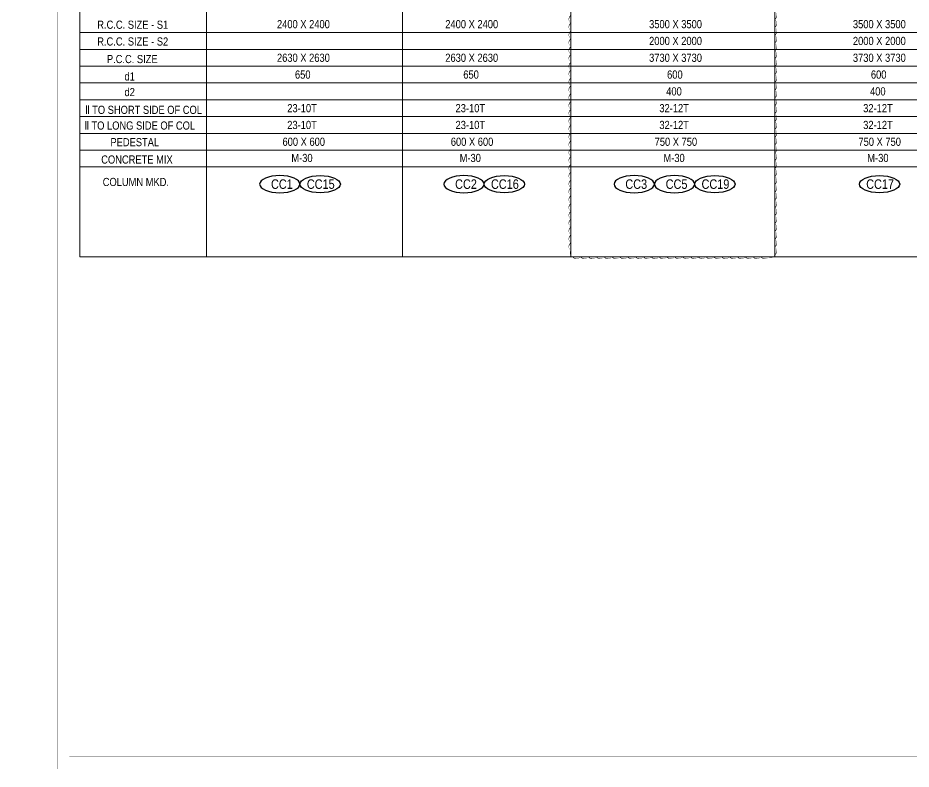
# Model space of a CAD drawing. Header units: millimetres. Extents: x 1112055 to 3390982, y -148532 to 766891.
# Drawn here: x 2200715 to 2233641, y 599265 to 626940 of the extents above; entities that cross this region are included whole.
import ezdxf
from ezdxf.enums import TextEntityAlignment as Align

# ---------------------------------------------------------------- set-up
doc = ezdxf.new("R2010")
doc.units = ezdxf.units.MM
for name, color, linetype, lineweight in [('B COLSCH', 204, 'Continuous', 20), ('B P.C.C', 251, 'Continuous', 0), ('B TITLE BLOCK', 250, 'Continuous', 0)]:
    doc.layers.add(name, color=color, linetype=linetype, lineweight=lineweight)
doc.layers.add('B TEXT', color=7, linetype='Continuous')
doc.layers.add('TEXT', color=7, linetype='Continuous')
doc.styles.add('SWINC', font='swissc.ttf')

msp = doc.modelspace()

# ---------------------------------------------------------------- linework, layer by layer
at = {"layer": 'B COLSCH', "color": 250, "lineweight": 0}
for p, q in [((2203002.6, 677775), (2203002.6, 618141.8)), ((2207663.2, 676456), (2207663.2, 618141.8)), ((2214896.7, 676456), (2214896.7, 618141.8)), ((2221100.7, 676456), (2221100.7, 618141.8)), ((2228613.2, 676456), (2228613.2, 618141.8)), ((2203002.6, 626398), (2287039.5, 626398)), ((2203002.6, 625779.2), (2287039.5, 625779.2)), ((2203002.6, 625160.3), (2287039.5, 625160.3)), ((2203002.6, 624541.4), (2287039.5, 624541.4)), ((2203002.6, 623922.6), (2287039.5, 623922.6)), ((2203002.6, 623303.7), (2287039.5, 623303.7)), ((2203002.6, 622684.8), (2287039.5, 622684.8)), ((2203002.6, 622066), (2375997.6, 622066)), ((2203002.6, 621447.1), (2375997.6, 621447.1)), ((2203002.6, 618141.8), (2375997.6, 618141.8))]:
    msp.add_line(p, q, dxfattribs=at)
at = {"layer": 'B P.C.C', "color": 3, "lineweight": 0}
msp.add_lwpolyline([(2228613.2, 627171.6, 0, 28.9, -0.5205671), (2228613.2, 626882.6, 0, 28.9, -0.5205671), (2228613.2, 626593.5, 0, 28.9, -0.5205671), (2228613.2, 626304.5, 0, 28.9, -0.5205671), (2228613.2, 626015.5, 0, 28.9, -0.5205671), (2228613.2, 625726.4, 0, 28.9, -0.5205671), (2228613.2, 625437.4, 0, 28.9, -0.5205671), (2228613.2, 625148.4, 0, 28.9, -0.5205671), (2228613.2, 624859.3, 0, 28.9, -0.5205671), (2228613.2, 624570.3, 0, 28.9, -0.5205671), (2228613.2, 624281.3, 0, 28.9, -0.5205671), (2228613.2, 623992.3, 0, 28.9, -0.5205671), (2228613.2, 623703.2, 0, 28.9, -0.5205671), (2228613.2, 623414.2, 0, 28.9, -0.5205671), (2228613.2, 623125.2, 0, 28.9, -0.5205671), (2228613.2, 622836.1, 0, 28.9, -0.5205671), (2228613.2, 622547.1, 0, 28.9, -0.5205671), (2228613.2, 622258.1, 0, 28.9, -0.5205671), (2228613.2, 621969, 0, 28.9, -0.5205671), (2228613.2, 621680, 0, 28.9, -0.5205671), (2228613.2, 621391, 0, 28.9, -0.5205671), (2228613.2, 621102, 0, 28.9, -0.5205671), (2228613.2, 620812.9, 0, 28.9, -0.5205671), (2228613.2, 620523.9, 0, 28.9, -0.5205671), (2228613.2, 620234.9, 0, 28.9, -0.5205671), (2228613.2, 619945.8, 0, 28.9, -0.5205671), (2228613.2, 619656.8, 0, 28.9, -0.5205671), (2228613.2, 619367.8, 0, 28.9, -0.5205671), (2228613.2, 619078.7, 0, 28.9, -0.5205671), (2228613.2, 618789.7, 0, 28.9, -0.5205671), (2228613.2, 618500.7, 0, 28.9, -0.5205671), (2228613.2, 618211.7, 0, 28.9, -0.5205671), (2228394.1, 618141.8, 0, 28.9, -0.5205671), (2228105, 618141.8, 0, 28.9, -0.5205671), (2227816, 618141.8, 0, 28.9, -0.5205671), (2227527, 618141.8, 0, 28.9, -0.5205671), (2227238, 618141.8, 0, 28.9, -0.5205671), (2226948.9, 618141.8, 0, 28.9, -0.5205671), (2226659.9, 618141.8, 0, 28.9, -0.5205671), (2226370.9, 618141.8, 0, 28.9, -0.5205671), (2226081.8, 618141.8, 0, 28.9, -0.5205671), (2225792.8, 618141.8, 0, 28.9, -0.5205671), (2225503.8, 618141.8, 0, 28.9, -0.5205671), (2225214.7, 618141.8, 0, 28.9, -0.5205671), (2224925.7, 618141.8, 0, 28.9, -0.5205671), (2224636.7, 618141.8, 0, 28.9, -0.5205671), (2224347.7, 618141.8, 0, 28.9, -0.5205671), (2224058.6, 618141.8, 0, 28.9, -0.5205671), (2223769.6, 618141.8, 0, 28.9, -0.5205671), (2223480.6, 618141.8, 0, 28.9, -0.5205671), (2223191.5, 618141.8, 0, 28.9, -0.5205671), (2222902.5, 618141.8, 0, 28.9, -0.5205671), (2222613.5, 618141.8, 0, 28.9, -0.5205671), (2222324.4, 618141.8, 0, 28.9, -0.5205671), (2222035.4, 618141.8, 0, 28.9, -0.5205671), (2221746.4, 618141.8, 0, 28.9, -0.5205671), (2221457.4, 618141.8, 0, 28.9, -0.5205671), (2221168.3, 618141.8, 0, 28.9, -0.5205671), (2221100.7, 618363.1, 0, 28.9, -0.5205671), (2221100.7, 618652.2, 0, 28.9, -0.5205671), (2221100.7, 618941.2, 0, 28.9, -0.5205671), (2221100.7, 619230.2, 0, 28.9, -0.5205671), (2221100.7, 619519.3, 0, 28.9, -0.5205671), (2221100.7, 619808.3, 0, 28.9, -0.5205671), (2221100.7, 620097.3, 0, 28.9, -0.5205671), (2221100.7, 620386.4, 0, 28.9, -0.5205671), (2221100.7, 620675.4, 0, 28.9, -0.5205671), (2221100.7, 620964.4, 0, 28.9, -0.5205671), (2221100.7, 621253.4, 0, 28.9, -0.5205671), (2221100.7, 621542.5, 0, 28.9, -0.5205671), (2221100.7, 621831.5, 0, 28.9, -0.5205671), (2221100.7, 622120.5, 0, 28.9, -0.5205671), (2221100.7, 622409.6, 0, 28.9, -0.5205671), (2221100.7, 622698.6, 0, 28.9, -0.5205671), (2221100.7, 622987.6, 0, 28.9, -0.5205671), (2221100.7, 623276.7, 0, 28.9, -0.5205671), (2221100.7, 623565.7, 0, 28.9, -0.5205671), (2221100.7, 623854.7, 0, 28.9, -0.5205671), (2221100.7, 624143.7, 0, 28.9, -0.5205671), (2221100.7, 624432.8, 0, 28.9, -0.5205671), (2221100.7, 624721.8, 0, 28.9, -0.5205671), (2221100.7, 625010.8, 0, 28.9, -0.5205671), (2221100.7, 625299.9, 0, 28.9, -0.5205671), (2221100.7, 625588.9, 0, 28.9, -0.5205671), (2221100.7, 625877.9, 0, 28.9, -0.5205671), (2221100.7, 626167, 0, 28.9, -0.5205671), (2221100.7, 626456, 0, 28.9, -0.5205671), (2221100.7, 626745, 0, 28.9, -0.5205671), (2221100.7, 627034, 0, 28.9, -0.5205671)], format="xyseb", dxfattribs=at)
at = {"layer": 'B TEXT', "color": 250, "extrusion": (0, 0, -1)}
for centre in [(2210371, 620813.4), (2217157, 620813.4), (2223432.2, 620813.4), (2224919, 620813.4)]:
    msp.add_ellipse(centre, major_axis=(-743.4, 0), ratio=0.4237999, dxfattribs=at)
at = {"layer": 'B TEXT', "color": 250}
for centre in [(2211857.8, 620813.4), (2218643.8, 620813.4), (2226405.8, 620813.4), (2232475, 620813.4)]:
    msp.add_ellipse(centre, major_axis=(743.4, 0), ratio=0.4237999, dxfattribs=at)
at = {"layer": 'B TITLE BLOCK', "color": 1, "const_width": 10.1}
msp.add_lwpolyline([(2202163.6, 678597.2), (2202163.6, 599270.5), (2390290, 599270.5), (2390290, 678597.2)], close=True, dxfattribs=at)
at = {"layer": 'B TITLE BLOCK', "color": 250, "lineweight": 0, "const_width": 10.1}
msp.add_lwpolyline([(2202612.1, 678148.7), (2202612.1, 599718.9), (2389841.5, 599718.9), (2389841.5, 678148.7)], close=True, dxfattribs=at)

# ---------------------------------------------------------------- texts
at = {"layer": 'B TEXT', "style": 'SWINC'}
for s, p in [('2400 X 2400', (2210265.6, 626468.8)), ('2400 X 2400', (2216469.5, 626468.8)), ('3500 X 3500', (2223982, 626468.8)), ('3500 X 3500', (2231494.5, 626468.8)), ('2000 X 2000', (2223982, 625849.9)), ('2000 X 2000', (2231494.5, 625849.9)), ('2630 X 2630', (2210265.6, 625231.1)), ('2630 X 2630', (2216469.5, 625231.1)), ('3730 X 3730', (2223982, 625231.1)), ('3730 X 3730', (2231494.5, 625231.1)), ('650', (2210929.4, 624612.2)), ('650', (2217133.4, 624612.2)), ('600', (2224645.9, 624612.2)), ('600', (2232158.4, 624612.2)), ('400', (2224612.8, 623993.3)), ('400', (2232125.3, 623993.3)), ('23-10T', (2210644.2, 623374.5)), ('23-10T', (2216848.1, 623374.5)), ('32-12T', (2224360.6, 623374.5)), ('32-12T', (2231873.2, 623374.5)), ('23-10T', (2210644.2, 622755.6)), ('23-10T', (2216848.1, 622755.6)), ('32-12T', (2224360.6, 622755.6)), ('32-12T', (2231873.2, 622755.6)), ('600 X 600', (2210469.1, 622136.8)), ('600 X 600', (2216673, 622136.8)), ('750 X 750', (2224185.5, 622136.8)), ('750 X 750', (2231698.1, 622136.8)), ('M-30', (2210795.2, 621539.4)), ('M-30', (2216999.2, 621539.4)), ('M-30', (2224511.7, 621539.4)), ('M-30', (2232024.2, 621539.4))]:
    msp.add_text(s, height=300, dxfattribs=at).set_placement(p, align=Align.BOTTOM_LEFT)
at = {"layer": 'B TEXT', "color": 1, "style": 'SWINC'}
msp.add_text('COLUMN MKD.', height=300, dxfattribs=at).set_placement((2203842.9, 620744.8))
at = {"layer": 'B TEXT', "color": 6, "style": 'SWINC'}
for s, p in [('CC1', (2210046.3, 620641.3)), ('CC15', (2211367.8, 620641.3)), ('CC2', (2216832.3, 620641.3)), ('CC16', (2218153.8, 620641.3))]:
    msp.add_text(s, height=350, dxfattribs=at).set_placement(p)
at = {"layer": 'B TEXT', "color": 3, "style": 'SWINC'}
for s, p in [('CC3', (2223107.5, 620641.3)), ('CC5', (2224594.3, 620641.3)), ('CC19', (2225915.8, 620641.3)), ('CC17', (2231985, 620641.3))]:
    msp.add_text(s, height=350, dxfattribs=at).set_placement(p)
at = {"layer": 'B TITLE BLOCK', "color": 251, "insert": (2379779.8, 615248.5), "char_height": 306.257, "attachment_point": 2, "style": 'SWINC'}
msp.add_mtext_dynamic_manual_height_columns('\\pxsm1,qj;{\\fBankGothic Lt BT|b0|i0|c0|p34;BHOOMI\\P\\ps*,q*;\\fGost|b0|i0|c0|p2;\\H0.8x;- CONSULTANTS -\\C1; }', width=800798.623, gutter_width=0, heights=[112641.5], dxfattribs=at)
at = {"layer": 'TEXT', "color": 1, "style": 'SWINC'}
for s, p in [('R.C.C. SIZE - S1', (2203640.6, 626449.1)), ('R.C.C. SIZE - S2', (2203640.6, 625830.2)), ('P.C.C. SIZE', (2203996.1, 625184.1)), ('d1', (2204645.9, 624542.7)), ('d2', (2204645.9, 623966.4)), ('ll TO SHORT SIDE OF COL', (2203205.1, 623312.6)), ('ll TO LONG SIDE OF COL', (2203179.9, 622733.8)), ('CONCRETE MIX', (2203787.8, 621482.1))]:
    msp.add_text(s, height=300, dxfattribs=at).set_placement(p, align=Align.BOTTOM_LEFT)
msp.add_text('PEDESTAL', height=300, dxfattribs=at).set_placement((2204126.6, 622211.3))

doc.saveas('drawing.dxf')
